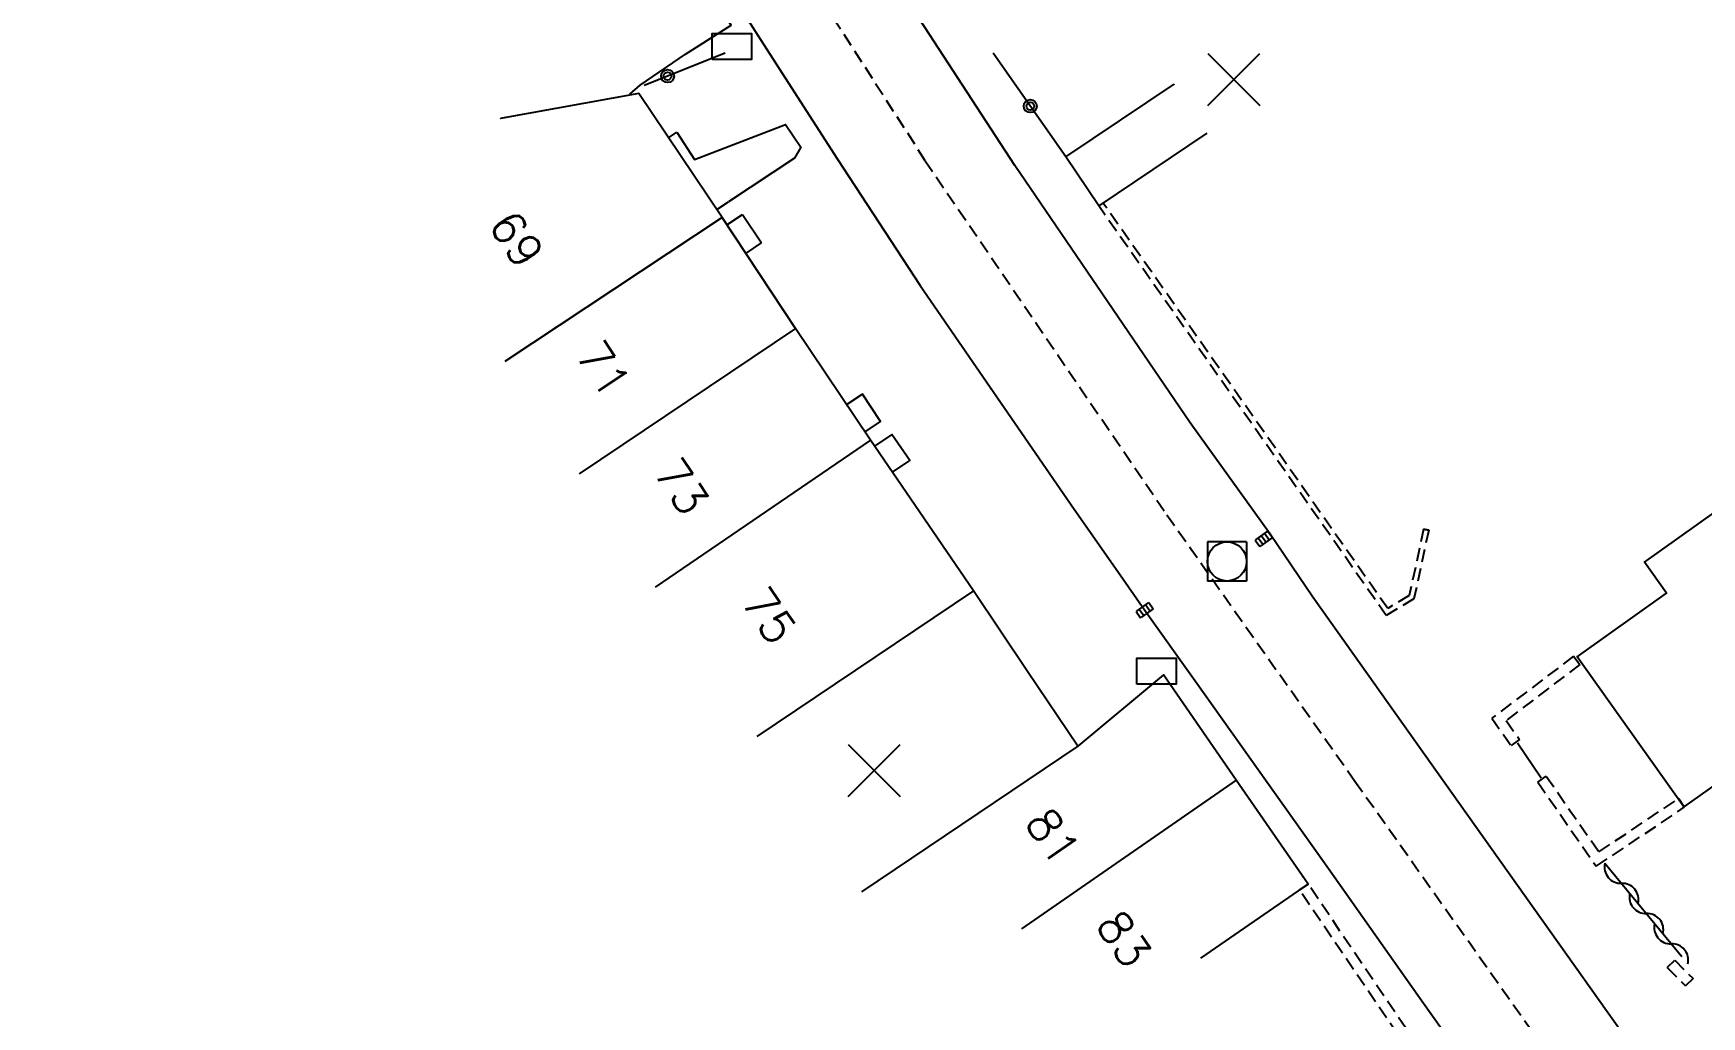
# Model space of a CAD drawing. Header units: millimetres. Extents: x 114000 to 115000, y 122000 to 123000.
# Drawn here: x 114271.1 to 114335.1, y 122916.9 to 122954.6 of the extents above; entities that cross this region are included whole.
import ezdxf
from ezdxf.enums import TextEntityAlignment as Align

# ---------------------------------------------------------------- set-up
doc = ezdxf.new("R2010")
doc.units = ezdxf.units.MM
doc.linetypes.add('DASHED', pattern=[0.75, 0.5, -0.25])
doc.layers.get('0').update_dxf_attribs({"linetype": 'CONTINUOUS'})
for name, color, linetype in [('W0001', 6, 'DASHED'), ('W0008', 7, 'CONTINUOUS'), ('W0100', 7, 'CONTINUOUS'), ('W0105', 7, 'CONTINUOUS'), ('W0112', 1, 'DASHED'), ('W0310', 3, 'CONTINUOUS'), ('W0322', 7, 'CONTINUOUS'), ('W0400', 7, 'CONTINUOUS'), ('W0420', 7, 'CONTINUOUS'), ('W0991', 7, 'CONTINUOUS'), ('W1102', 7, 'CONTINUOUS'), ('W1471', 7, 'CONTINUOUS')]:
    doc.layers.add(name, color=color, linetype=linetype)
doc.styles.get("Standard").update_dxf_attribs({"font": 'romans.shx', "width": 0.85})

# ---------------------------------------------------------------- blocks, each defined once
blk = doc.blocks.new('t991o')
at = {"color": 0, "linetype": 'Continuous'}
for p, q in [((-1, 1), (1, -1)), ((-1, -1), (1, 1))]:
    blk.add_line(p, q, dxfattribs=at)
blk = doc.blocks.new('T1471')
at = {"color": 0, "linetype": 'Continuous', "flags": 128}
blk.add_lwpolyline([(-0.75, -0.5), (-0.75, 0.5), (0.75, 0.5), (0.75, -0.5), (-0.75, -0.5)], dxfattribs=at)
blk = doc.blocks.new('T400')
for p, q in [((-0.15, 0.3), (0.15, 0.3)), ((-0.15, -0.25), (-0.15, 0.3)), ((-0.15, 0.15), (0.15, 0.15)), ((-0.15, 0), (0.15, 0)), ((0.15, 0.3), (0.15, -0.25)), ((-0.15, -0.15), (0.15, -0.15)), ((-0.15, -0.25), (-0.15, -0.3)), ((-0.15, -0.3), (0.15, -0.3)), ((0.15, -0.3), (0.15, -0.25))]:
    blk.add_line(p, q)
blk = doc.blocks.new('T420')
for p, q in [((0.75, 0.75), (-0.75, 0.75)), ((-0.75, 0.75), (-0.75, -0.75)), ((0.75, 0.75), (0.75, -0.75)), ((0.75, -0.75), (-0.75, -0.75))]:
    blk.add_line(p, q)
blk.add_ellipse((0, 0), major_axis=(-0.53, 0.53), ratio=1, start_param=3.926991, end_param=10.210176)
blk = doc.blocks.new('t310o')
at = {"color": 0, "linetype": 'Continuous'}
for centre, start, end in [((-0.5, 0.375), 216.8699, 323.1304), ((0.5, -0.375), 36.8699, 143.1303)]:
    blk.add_arc(centre, 0.625, start, end, dxfattribs=at)
blk = doc.blocks.new('t322o')
at = {"color": 0, "linetype": 'Continuous'}
for radius in [0.25, 0.15]:
    blk.add_circle((0, 0), radius, dxfattribs=at)

msp = doc.modelspace()

# ---------------------------------------------------------------- linework, layer by layer
at = {"layer": 'W0001'}
msp.add_lwpolyline([(114274.317, 123000), (114278.588, 122992.992), (114289.734, 122974.542), (114298.516, 122960.275), (114305.286, 122949.746), (114314.552, 122936.168), (114321.758, 122925.961), (114330.302, 122913.908), (114337.767, 122903.385), (114345.277, 122892.8), (114351.946, 122883.396), (114357.296, 122875.97), (114361.677, 122870.313), (114366.25, 122865.202), (114374.028, 122858.194), (114384.462, 122849.379)], dxfattribs=at)
at = {"layer": 'W0008'}
for points in [[(114271.092, 123000), (114271.44, 122999.43), (114274.288, 122994.754), (114280.377, 122984.563), (114282.375, 122981.282), (114285.692, 122975.783), (114291.201, 122966.844), (114293.308, 122963.346), (114297.408, 122956.846), (114298.973, 122954.39), (114301.916, 122949.812), (114305.091, 122944.96), (114310.993, 122936.386), (114312.674, 122933.992), (114313.694, 122932.523), (114315.635, 122929.805), (114320.808, 122922.524), (114324.32, 122917.532), (114331.425, 122907.533)], [(114336.559, 122909.89), (114331.12, 122917.551), (114325.768, 122925.084), (114321.4, 122931.254), (114320.152, 122933.018), (114318.513, 122935.428), (114315.447, 122939.701), (114308.725, 122949.565), (114302.346, 122959.364)]]:
    msp.add_lwpolyline(points, dxfattribs=at)
at = {"layer": 'W0100'}
for points in [[(114316.088, 122950.805), (114311.936, 122948.018), (114310.675, 122949.897), (114314.826, 122952.684), (114314.826, 122952.684), (114314.826, 122952.684), (114314.826, 122952.684), (114314.826, 122952.684), (114314.826, 122952.684), (114314.826, 122952.684), (114314.826, 122952.684), (114314.826, 122952.684), (114314.826, 122952.684), (114314.826, 122952.684), (114314.826, 122952.684), (114314.826, 122952.684), (114314.826, 122952.684), (114314.826, 122952.684), (114314.826, 122952.684), (114314.826, 122952.684), (114314.826, 122952.684), (114314.826, 122952.684), (114314.826, 122952.684), (114314.826, 122952.684), (114314.826, 122952.684), (114314.826, 122952.684), (114314.826, 122952.684), (114314.826, 122952.684), (114314.826, 122952.684), (114314.826, 122952.684), (114314.826, 122952.684), (114314.826, 122952.684), (114314.826, 122952.684), (114314.826, 122952.684), (114314.826, 122952.684), (114314.826, 122952.684), (114314.826, 122952.684), (114314.826, 122952.684), (114314.826, 122952.684), (114314.826, 122952.684), (114314.826, 122952.684), (114314.826, 122952.684), (114314.826, 122952.684), (114314.826, 122952.684), (114314.826, 122952.684), (114314.826, 122952.684), (114314.826, 122952.684), (114314.826, 122952.684), (114314.826, 122952.684), (114314.826, 122952.684), (114314.826, 122952.684), (114314.826, 122952.684), (114314.826, 122952.684), (114314.826, 122952.684), (114314.826, 122952.684), (114314.826, 122952.684), (114314.826, 122952.684), (114314.826, 122952.684), (114314.826, 122952.684), (114314.826, 122952.684), (114314.826, 122952.684), (114314.826, 122952.684), (114314.826, 122952.684), (114314.826, 122952.684), (114314.826, 122952.684), (114314.826, 122952.684), (114314.826, 122952.684), (114314.826, 122952.684), (114314.826, 122952.684), (114314.826, 122952.684), (114314.826, 122952.684), (114314.826, 122952.684), (114314.826, 122952.684), (114314.826, 122952.684), (114314.826, 122952.684), (114314.826, 122952.684), (114314.826, 122952.684), (114314.826, 122952.684), (114314.826, 122952.684), (114314.826, 122952.684), (114314.826, 122952.684), (114314.826, 122952.684), (114314.826, 122952.684), (114314.826, 122952.684), (114314.826, 122952.684), (114314.826, 122952.684), (114314.826, 122952.684), (114314.826, 122952.684), (114314.826, 122952.684), (114314.826, 122952.684), (114314.826, 122952.684), (114314.826, 122952.684), (114314.826, 122952.684), (114314.826, 122952.684), (114314.826, 122952.684), (114314.826, 122952.684), (114314.826, 122952.684), (114314.826, 122952.684), (114314.826, 122952.684), (114314.826, 122952.684), (114314.826, 122952.684)], [(114315.851, 122919.165), (114319.961, 122922.013), (114317.201, 122925.996), (114314.424, 122930.033), (114311.141, 122927.295), (114309.21, 122930.167), (114307.132, 122933.255), (114303.192, 122939.032), (114300.317, 122943.313), (114297.499, 122947.568), (114294.305, 122952.325), (114288.996, 122951.361), (114288.996, 122951.361), (114288.996, 122951.361), (114288.996, 122951.361), (114288.996, 122951.361), (114288.996, 122951.361), (114288.996, 122951.361), (114288.996, 122951.361), (114288.996, 122951.361), (114288.996, 122951.361), (114288.996, 122951.361), (114288.996, 122951.361), (114288.996, 122951.361), (114288.996, 122951.361), (114288.996, 122951.361), (114288.996, 122951.361), (114288.996, 122951.361), (114288.996, 122951.361), (114288.996, 122951.361), (114288.996, 122951.361), (114288.996, 122951.361), (114288.996, 122951.361), (114288.996, 122951.361), (114288.996, 122951.361), (114288.996, 122951.361), (114288.996, 122951.361), (114288.996, 122951.361), (114288.996, 122951.361), (114288.996, 122951.361), (114288.996, 122951.361), (114288.996, 122951.361), (114288.996, 122951.361), (114288.996, 122951.361), (114288.996, 122951.361), (114288.996, 122951.361), (114288.996, 122951.361), (114288.996, 122951.361), (114288.996, 122951.361), (114288.996, 122951.361), (114288.996, 122951.361), (114288.996, 122951.361), (114288.996, 122951.361), (114288.996, 122951.361), (114288.996, 122951.361), (114288.996, 122951.361), (114288.996, 122951.361), (114288.996, 122951.361), (114288.996, 122951.361), (114288.996, 122951.361), (114288.996, 122951.361), (114288.996, 122951.361), (114288.996, 122951.361), (114288.996, 122951.361), (114288.996, 122951.361), (114288.996, 122951.361), (114288.996, 122951.361), (114288.996, 122951.361), (114288.996, 122951.361), (114288.996, 122951.361), (114288.996, 122951.361), (114288.996, 122951.361), (114288.996, 122951.361), (114288.996, 122951.361), (114288.996, 122951.361), (114288.996, 122951.361), (114288.996, 122951.361), (114288.996, 122951.361), (114288.996, 122951.361), (114288.996, 122951.361), (114288.996, 122951.361), (114288.996, 122951.361), (114288.996, 122951.361), (114288.996, 122951.361), (114288.996, 122951.361), (114288.996, 122951.361), (114288.996, 122951.361), (114288.996, 122951.361), (114288.996, 122951.361), (114288.996, 122951.361), (114288.996, 122951.361), (114288.996, 122951.361), (114288.996, 122951.361), (114288.996, 122951.361), (114288.996, 122951.361), (114288.996, 122951.361), (114288.996, 122951.361), (114288.996, 122951.361), (114288.996, 122951.361), (114288.996, 122951.361), (114288.996, 122951.361)], [(114338.448, 122927.867), (114334.373, 122924.97), (114330.28, 122930.727), (114333.711, 122933.167), (114332.866, 122934.356), (114336.941, 122937.253)]]:
    msp.add_lwpolyline(points, dxfattribs=at)
at = {"layer": 'W0105'}
for p, q in [((114295.443, 122950.63), (114295.759, 122950.842)), ((114297.291, 122947.882), (114297.737, 122948.177)), ((114297.68, 122947.295), (114298.274, 122947.688)), ((114298.274, 122947.688), (114299.012, 122946.593)), ((114298.409, 122946.194), (114299.012, 122946.593)), ((114327.999, 122927.424), (114328.901, 122926.079))]:
    msp.add_line(p, q, dxfattribs=at)
for points in [[(114293.958, 122952.295), (114294.351, 122952.648), (114296.099, 122953.839), (114297.847, 122954.951), (114292.137, 122963.765)], [(114295.759, 122950.842), (114296.441, 122949.8), (114299.926, 122951.133), (114300.514, 122950.268), (114300.273, 122949.847), (114297.737, 122948.177)], [(114302.977, 122939.352), (114303.567, 122939.748), (114302.88, 122940.8), (114302.277, 122940.395)], [(114304.031, 122937.802), (114304.689, 122938.25), (114304.001, 122939.254), (114303.346, 122938.807)]]:
    msp.add_lwpolyline(points, dxfattribs=at)
at = {"layer": 'W0112'}
msp.add_line((114333.736, 122918.811), (114334.44, 122918.105), dxfattribs=at)
for points in [[(114324.393, 122935.621), (114323.845, 122933.075), (114323.018, 122932.582), (114312.1, 122948.133), (114312.1, 122948.133), (114312.1, 122948.133), (114312.1, 122948.133), (114312.1, 122948.133), (114312.1, 122948.133), (114312.1, 122948.133), (114312.1, 122948.133), (114312.1, 122948.133), (114312.1, 122948.133), (114312.1, 122948.133), (114312.1, 122948.133), (114312.1, 122948.133), (114312.1, 122948.133), (114312.1, 122948.133), (114312.1, 122948.133), (114312.1, 122948.133), (114312.1, 122948.133), (114312.1, 122948.133), (114312.1, 122948.133), (114312.1, 122948.133), (114312.1, 122948.133), (114312.1, 122948.133), (114312.1, 122948.133), (114312.1, 122948.133), (114312.1, 122948.133), (114312.1, 122948.133), (114312.1, 122948.133), (114312.1, 122948.133), (114312.1, 122948.133), (114312.1, 122948.133), (114312.1, 122948.133), (114312.1, 122948.133), (114312.1, 122948.133), (114312.1, 122948.133), (114312.1, 122948.133), (114312.1, 122948.133), (114312.1, 122948.133), (114312.1, 122948.133), (114312.1, 122948.133), (114312.1, 122948.133), (114312.1, 122948.133), (114312.1, 122948.133), (114312.1, 122948.133), (114312.1, 122948.133), (114312.1, 122948.133), (114312.1, 122948.133), (114312.1, 122948.133), (114312.1, 122948.133), (114312.1, 122948.133), (114312.1, 122948.133), (114312.1, 122948.133), (114312.1, 122948.133), (114312.1, 122948.133), (114312.1, 122948.133), (114312.1, 122948.133), (114312.1, 122948.133), (114312.1, 122948.133), (114312.1, 122948.133), (114312.1, 122948.133), (114312.1, 122948.133), (114312.1, 122948.133), (114312.1, 122948.133), (114312.1, 122948.133), (114312.1, 122948.133), (114312.1, 122948.133), (114312.1, 122948.133), (114312.1, 122948.133), (114312.1, 122948.133), (114312.1, 122948.133), (114312.1, 122948.133), (114312.1, 122948.133), (114312.1, 122948.133), (114312.1, 122948.133), (114312.1, 122948.133), (114312.1, 122948.133), (114312.1, 122948.133), (114312.1, 122948.133), (114312.1, 122948.133), (114312.1, 122948.133), (114312.1, 122948.133), (114312.1, 122948.133), (114312.1, 122948.133), (114312.1, 122948.133), (114312.1, 122948.133), (114312.1, 122948.133), (114312.1, 122948.133), (114312.1, 122948.133), (114312.1, 122948.133), (114312.1, 122948.133), (114312.1, 122948.133), (114312.1, 122948.133), (114312.1, 122948.133), (114312.1, 122948.133), (114312.1, 122948.133), (114312.1, 122948.133), (114312.1, 122948.133), (114312.1, 122948.133), (114312.1, 122948.133), (114312.1, 122948.133), (114312.1, 122948.133), (114312.1, 122948.133), (114312.1, 122948.133), (114312.1, 122948.133), (114312.1, 122948.133), (114312.1, 122948.133), (114312.1, 122948.133), (114312.1, 122948.133), (114312.1, 122948.133), (114312.1, 122948.133), (114312.1, 122948.133), (114312.1, 122948.133), (114312.1, 122948.133), (114312.1, 122948.133), (114312.1, 122948.133), (114312.1, 122948.133), (114312.1, 122948.133)], [(114324.588, 122935.579), (114324.023, 122932.947), (114322.961, 122932.315), (114311.936, 122948.018)], [(114324.393, 122935.621), (114324.588, 122935.579), (114324.588, 122935.579), (114324.588, 122935.579), (114324.393, 122935.621), (114324.393, 122935.621), (114324.393, 122935.621), (114324.393, 122935.621), (114324.393, 122935.621), (114324.393, 122935.621), (114324.393, 122935.621), (114324.393, 122935.621), (114324.393, 122935.621), (114324.393, 122935.621), (114324.393, 122935.621), (114324.393, 122935.621), (114324.393, 122935.621), (114324.393, 122935.621), (114324.393, 122935.621), (114324.393, 122935.621), (114324.393, 122935.621), (114324.393, 122935.621), (114324.393, 122935.621), (114324.393, 122935.621), (114324.393, 122935.621), (114324.393, 122935.621), (114324.393, 122935.621), (114324.393, 122935.621), (114324.393, 122935.621), (114324.393, 122935.621), (114324.393, 122935.621), (114324.393, 122935.621), (114324.393, 122935.621), (114324.393, 122935.621), (114324.393, 122935.621), (114324.393, 122935.621), (114324.393, 122935.621), (114324.393, 122935.621), (114324.393, 122935.621), (114324.393, 122935.621), (114324.393, 122935.621), (114324.393, 122935.621), (114324.393, 122935.621), (114324.393, 122935.621), (114324.393, 122935.621), (114324.393, 122935.621), (114324.393, 122935.621), (114324.393, 122935.621), (114324.393, 122935.621), (114324.393, 122935.621), (114324.393, 122935.621), (114324.393, 122935.621), (114324.393, 122935.621), (114324.393, 122935.621), (114324.393, 122935.621), (114324.393, 122935.621), (114324.393, 122935.621), (114324.393, 122935.621), (114324.393, 122935.621), (114324.393, 122935.621), (114324.393, 122935.621), (114324.393, 122935.621), (114324.393, 122935.621), (114324.393, 122935.621), (114324.393, 122935.621), (114324.393, 122935.621), (114324.393, 122935.621), (114324.393, 122935.621), (114324.393, 122935.621), (114324.393, 122935.621), (114324.393, 122935.621), (114324.393, 122935.621), (114324.393, 122935.621), (114324.393, 122935.621), (114324.393, 122935.621), (114324.393, 122935.621), (114324.393, 122935.621), (114324.393, 122935.621), (114324.393, 122935.621), (114324.393, 122935.621), (114324.393, 122935.621), (114324.393, 122935.621), (114324.393, 122935.621), (114324.393, 122935.621), (114324.393, 122935.621), (114324.393, 122935.621), (114324.393, 122935.621), (114324.393, 122935.621), (114324.393, 122935.621), (114324.393, 122935.621), (114324.393, 122935.621), (114324.393, 122935.621), (114324.393, 122935.621), (114324.393, 122935.621), (114324.393, 122935.621), (114324.393, 122935.621), (114324.393, 122935.621), (114324.393, 122935.621), (114324.393, 122935.621), (114324.393, 122935.621), (114324.393, 122935.621), (114324.393, 122935.621), (114324.393, 122935.621), (114324.393, 122935.621), (114324.393, 122935.621), (114324.393, 122935.621), (114324.393, 122935.621), (114324.393, 122935.621), (114324.393, 122935.621), (114324.393, 122935.621), (114324.393, 122935.621), (114324.393, 122935.621), (114324.393, 122935.621), (114324.393, 122935.621), (114324.393, 122935.621), (114324.393, 122935.621), (114324.393, 122935.621), (114324.393, 122935.621), (114324.393, 122935.621), (114324.393, 122935.621)], [(114330.145, 122930.744), (114327.006, 122928.369), (114327.744, 122927.324), (114327.744, 122927.324), (114327.744, 122927.324), (114327.744, 122927.324), (114327.744, 122927.324), (114327.744, 122927.324), (114327.744, 122927.324), (114327.744, 122927.324), (114327.744, 122927.324), (114327.744, 122927.324), (114327.744, 122927.324), (114327.744, 122927.324), (114327.744, 122927.324), (114327.744, 122927.324), (114327.744, 122927.324), (114327.744, 122927.324), (114327.744, 122927.324), (114327.744, 122927.324), (114327.744, 122927.324), (114327.744, 122927.324), (114327.744, 122927.324), (114327.744, 122927.324), (114327.744, 122927.324), (114327.744, 122927.324), (114327.744, 122927.324), (114327.744, 122927.324), (114327.744, 122927.324), (114327.744, 122927.324), (114327.744, 122927.324), (114327.744, 122927.324), (114327.744, 122927.324), (114327.744, 122927.324), (114327.744, 122927.324), (114327.744, 122927.324), (114327.744, 122927.324), (114327.744, 122927.324), (114327.744, 122927.324), (114327.744, 122927.324), (114327.744, 122927.324), (114327.744, 122927.324), (114327.744, 122927.324), (114327.744, 122927.324), (114327.744, 122927.324), (114327.744, 122927.324), (114327.744, 122927.324), (114327.744, 122927.324), (114327.744, 122927.324), (114327.744, 122927.324), (114327.744, 122927.324), (114327.744, 122927.324), (114327.744, 122927.324), (114327.744, 122927.324), (114327.744, 122927.324), (114327.744, 122927.324), (114327.744, 122927.324), (114327.744, 122927.324), (114327.744, 122927.324), (114327.744, 122927.324), (114327.744, 122927.324), (114327.744, 122927.324), (114327.744, 122927.324), (114327.744, 122927.324), (114327.744, 122927.324), (114327.744, 122927.324), (114327.744, 122927.324), (114327.744, 122927.324), (114327.744, 122927.324), (114327.744, 122927.324), (114327.744, 122927.324), (114327.744, 122927.324), (114327.744, 122927.324), (114327.744, 122927.324), (114327.744, 122927.324), (114327.744, 122927.324), (114327.744, 122927.324), (114327.744, 122927.324), (114327.744, 122927.324), (114327.744, 122927.324), (114327.744, 122927.324), (114327.744, 122927.324), (114327.744, 122927.324), (114327.744, 122927.324), (114327.744, 122927.324), (114327.744, 122927.324), (114327.744, 122927.324), (114327.744, 122927.324), (114327.744, 122927.324), (114327.744, 122927.324), (114327.744, 122927.324), (114327.744, 122927.324), (114327.744, 122927.324), (114327.744, 122927.324), (114327.744, 122927.324), (114327.744, 122927.324), (114327.744, 122927.324), (114327.744, 122927.324), (114327.744, 122927.324), (114327.744, 122927.324), (114327.744, 122927.324), (114327.744, 122927.324), (114327.744, 122927.324), (114327.744, 122927.324), (114327.744, 122927.324), (114327.744, 122927.324), (114327.744, 122927.324), (114327.744, 122927.324), (114327.744, 122927.324), (114327.744, 122927.324), (114327.744, 122927.324), (114327.744, 122927.324), (114327.744, 122927.324), (114327.744, 122927.324), (114327.744, 122927.324), (114327.744, 122927.324), (114327.744, 122927.324), (114327.744, 122927.324), (114327.744, 122927.324), (114327.744, 122927.324)], [(114330.145, 122930.744), (114330.386, 122930.425), (114327.556, 122928.284), (114328.07, 122927.555), (114327.744, 122927.324), (114327.744, 122927.324), (114327.744, 122927.324), (114327.744, 122927.324), (114327.744, 122927.324), (114327.744, 122927.324), (114327.744, 122927.324), (114327.744, 122927.324), (114327.744, 122927.324), (114327.744, 122927.324), (114327.744, 122927.324), (114327.744, 122927.324), (114327.744, 122927.324), (114327.744, 122927.324), (114327.744, 122927.324), (114327.744, 122927.324), (114327.744, 122927.324), (114327.744, 122927.324), (114327.744, 122927.324), (114327.744, 122927.324), (114327.744, 122927.324), (114327.744, 122927.324), (114327.744, 122927.324), (114327.744, 122927.324), (114327.744, 122927.324), (114327.744, 122927.324), (114327.744, 122927.324), (114327.744, 122927.324), (114327.744, 122927.324), (114327.744, 122927.324), (114327.744, 122927.324), (114327.744, 122927.324), (114327.744, 122927.324), (114327.744, 122927.324), (114327.744, 122927.324), (114327.744, 122927.324), (114327.744, 122927.324), (114327.744, 122927.324), (114327.744, 122927.324), (114327.744, 122927.324), (114327.744, 122927.324), (114327.744, 122927.324), (114327.744, 122927.324), (114327.744, 122927.324), (114327.744, 122927.324), (114327.744, 122927.324), (114327.744, 122927.324), (114327.744, 122927.324), (114327.744, 122927.324), (114327.744, 122927.324), (114327.744, 122927.324), (114327.744, 122927.324), (114327.744, 122927.324), (114327.744, 122927.324), (114327.744, 122927.324), (114327.744, 122927.324), (114327.744, 122927.324), (114327.744, 122927.324), (114327.744, 122927.324), (114327.744, 122927.324), (114327.744, 122927.324), (114327.744, 122927.324), (114327.744, 122927.324), (114327.744, 122927.324), (114327.744, 122927.324), (114327.744, 122927.324), (114327.744, 122927.324), (114327.744, 122927.324), (114327.744, 122927.324), (114327.744, 122927.324), (114327.744, 122927.324), (114327.744, 122927.324), (114327.744, 122927.324), (114327.744, 122927.324), (114327.744, 122927.324), (114327.744, 122927.324), (114327.744, 122927.324), (114327.744, 122927.324), (114327.744, 122927.324), (114327.744, 122927.324), (114327.744, 122927.324), (114327.744, 122927.324), (114327.744, 122927.324), (114327.744, 122927.324), (114327.744, 122927.324), (114327.744, 122927.324), (114327.744, 122927.324), (114327.744, 122927.324), (114327.744, 122927.324), (114327.744, 122927.324), (114327.744, 122927.324), (114327.744, 122927.324), (114327.744, 122927.324), (114327.744, 122927.324), (114327.744, 122927.324), (114327.744, 122927.324), (114327.744, 122927.324), (114327.744, 122927.324), (114327.744, 122927.324), (114327.744, 122927.324), (114327.744, 122927.324), (114327.744, 122927.324), (114327.744, 122927.324), (114327.744, 122927.324), (114327.744, 122927.324), (114327.744, 122927.324), (114327.744, 122927.324), (114327.744, 122927.324), (114327.744, 122927.324), (114327.744, 122927.324), (114327.744, 122927.324), (114327.744, 122927.324), (114327.744, 122927.324), (114327.744, 122927.324), (114327.744, 122927.324), (114327.744, 122927.324)], [(114328.769, 122925.917), (114329.097, 122926.145), (114331.116, 122923.246), (114334.164, 122925.287), (114334.386, 122924.954), (114334.386, 122924.954), (114334.386, 122924.954), (114334.386, 122924.954), (114334.386, 122924.954), (114334.386, 122924.954), (114334.386, 122924.954), (114334.386, 122924.954), (114334.386, 122924.954), (114334.386, 122924.954), (114334.386, 122924.954), (114334.386, 122924.954), (114334.386, 122924.954), (114334.386, 122924.954), (114334.386, 122924.954), (114334.386, 122924.954), (114334.386, 122924.954), (114334.386, 122924.954), (114334.386, 122924.954), (114334.386, 122924.954), (114334.386, 122924.954), (114334.386, 122924.954), (114334.386, 122924.954), (114334.386, 122924.954), (114334.386, 122924.954), (114334.386, 122924.954), (114334.386, 122924.954), (114334.386, 122924.954), (114334.386, 122924.954), (114334.386, 122924.954), (114334.386, 122924.954), (114334.386, 122924.954), (114334.386, 122924.954), (114334.386, 122924.954), (114334.386, 122924.954), (114334.386, 122924.954), (114334.386, 122924.954), (114334.386, 122924.954), (114334.386, 122924.954), (114334.386, 122924.954), (114334.386, 122924.954), (114334.386, 122924.954), (114334.386, 122924.954), (114334.386, 122924.954), (114334.386, 122924.954), (114334.386, 122924.954), (114334.386, 122924.954), (114334.386, 122924.954), (114334.386, 122924.954), (114334.386, 122924.954), (114334.386, 122924.954), (114334.386, 122924.954), (114334.386, 122924.954), (114334.386, 122924.954), (114334.386, 122924.954), (114334.386, 122924.954), (114334.386, 122924.954), (114334.386, 122924.954), (114334.386, 122924.954), (114334.386, 122924.954), (114334.386, 122924.954), (114334.386, 122924.954), (114334.386, 122924.954), (114334.386, 122924.954), (114334.386, 122924.954), (114334.386, 122924.954), (114334.386, 122924.954), (114334.386, 122924.954), (114334.386, 122924.954), (114334.386, 122924.954), (114334.386, 122924.954), (114334.386, 122924.954), (114334.386, 122924.954), (114334.386, 122924.954), (114334.386, 122924.954), (114334.386, 122924.954), (114334.386, 122924.954), (114334.386, 122924.954), (114334.386, 122924.954), (114334.386, 122924.954), (114334.386, 122924.954), (114334.386, 122924.954), (114334.386, 122924.954), (114334.386, 122924.954), (114334.386, 122924.954), (114334.386, 122924.954), (114334.386, 122924.954), (114334.386, 122924.954), (114334.386, 122924.954), (114334.386, 122924.954), (114334.386, 122924.954), (114334.386, 122924.954), (114334.386, 122924.954), (114334.386, 122924.954), (114334.386, 122924.954), (114334.386, 122924.954), (114334.386, 122924.954), (114334.386, 122924.954), (114334.386, 122924.954), (114334.386, 122924.954), (114334.386, 122924.954), (114334.386, 122924.954), (114334.386, 122924.954), (114334.386, 122924.954), (114334.386, 122924.954), (114334.386, 122924.954), (114334.386, 122924.954), (114334.386, 122924.954), (114334.386, 122924.954), (114334.386, 122924.954), (114334.386, 122924.954), (114334.386, 122924.954), (114334.386, 122924.954), (114334.386, 122924.954), (114334.386, 122924.954), (114334.386, 122924.954)], [(114328.769, 122925.917), (114331.012, 122922.695), (114334.386, 122924.954), (114334.386, 122924.954), (114334.386, 122924.954), (114334.386, 122924.954), (114334.386, 122924.954), (114334.386, 122924.954), (114334.386, 122924.954), (114334.386, 122924.954), (114334.386, 122924.954), (114334.386, 122924.954), (114334.386, 122924.954), (114334.386, 122924.954), (114334.386, 122924.954), (114334.386, 122924.954), (114334.386, 122924.954), (114334.386, 122924.954), (114334.386, 122924.954), (114334.386, 122924.954), (114334.386, 122924.954), (114334.386, 122924.954), (114334.386, 122924.954), (114334.386, 122924.954), (114334.386, 122924.954), (114334.386, 122924.954), (114334.386, 122924.954), (114334.386, 122924.954), (114334.386, 122924.954), (114334.386, 122924.954), (114334.386, 122924.954), (114334.386, 122924.954), (114334.386, 122924.954), (114334.386, 122924.954), (114334.386, 122924.954), (114334.386, 122924.954), (114334.386, 122924.954), (114334.386, 122924.954), (114334.386, 122924.954), (114334.386, 122924.954), (114334.386, 122924.954), (114334.386, 122924.954), (114334.386, 122924.954), (114334.386, 122924.954), (114334.386, 122924.954), (114334.386, 122924.954), (114334.386, 122924.954), (114334.386, 122924.954), (114334.386, 122924.954), (114334.386, 122924.954), (114334.386, 122924.954), (114334.386, 122924.954), (114334.386, 122924.954), (114334.386, 122924.954), (114334.386, 122924.954), (114334.386, 122924.954), (114334.386, 122924.954), (114334.386, 122924.954), (114334.386, 122924.954), (114334.386, 122924.954), (114334.386, 122924.954), (114334.386, 122924.954), (114334.386, 122924.954), (114334.386, 122924.954), (114334.386, 122924.954), (114334.386, 122924.954), (114334.386, 122924.954), (114334.386, 122924.954), (114334.386, 122924.954), (114334.386, 122924.954), (114334.386, 122924.954), (114334.386, 122924.954), (114334.386, 122924.954), (114334.386, 122924.954), (114334.386, 122924.954), (114334.386, 122924.954), (114334.386, 122924.954), (114334.386, 122924.954), (114334.386, 122924.954), (114334.386, 122924.954), (114334.386, 122924.954), (114334.386, 122924.954), (114334.386, 122924.954), (114334.386, 122924.954), (114334.386, 122924.954), (114334.386, 122924.954), (114334.386, 122924.954), (114334.386, 122924.954), (114334.386, 122924.954), (114334.386, 122924.954), (114334.386, 122924.954), (114334.386, 122924.954), (114334.386, 122924.954), (114334.386, 122924.954), (114334.386, 122924.954), (114334.386, 122924.954), (114334.386, 122924.954), (114334.386, 122924.954), (114334.386, 122924.954), (114334.386, 122924.954), (114334.386, 122924.954), (114334.386, 122924.954), (114334.386, 122924.954), (114334.386, 122924.954), (114334.386, 122924.954), (114334.386, 122924.954), (114334.386, 122924.954), (114334.386, 122924.954), (114334.386, 122924.954), (114334.386, 122924.954), (114334.386, 122924.954), (114334.386, 122924.954), (114334.386, 122924.954), (114334.386, 122924.954), (114334.386, 122924.954), (114334.386, 122924.954), (114334.386, 122924.954), (114334.386, 122924.954), (114334.386, 122924.954), (114334.386, 122924.954)], [(114331.819, 122903.853), (114319.63, 122921.788), (114319.961, 122922.013), (114319.961, 122922.013), (114319.961, 122922.013), (114319.961, 122922.013), (114319.961, 122922.013), (114319.961, 122922.013), (114319.961, 122922.013), (114319.961, 122922.013), (114319.961, 122922.013), (114319.961, 122922.013), (114319.961, 122922.013), (114319.961, 122922.013), (114319.961, 122922.013), (114319.961, 122922.013), (114319.961, 122922.013), (114319.961, 122922.013), (114319.961, 122922.013), (114319.961, 122922.013), (114319.961, 122922.013), (114319.961, 122922.013), (114319.961, 122922.013), (114319.961, 122922.013), (114319.961, 122922.013), (114319.961, 122922.013), (114319.961, 122922.013), (114319.961, 122922.013), (114319.961, 122922.013), (114319.961, 122922.013), (114319.961, 122922.013), (114319.961, 122922.013), (114319.961, 122922.013), (114319.961, 122922.013), (114319.961, 122922.013), (114319.961, 122922.013), (114319.961, 122922.013), (114319.961, 122922.013), (114319.961, 122922.013), (114319.961, 122922.013), (114319.961, 122922.013), (114319.961, 122922.013), (114319.961, 122922.013), (114319.961, 122922.013), (114319.961, 122922.013), (114319.961, 122922.013), (114319.961, 122922.013), (114319.961, 122922.013), (114319.961, 122922.013), (114319.961, 122922.013), (114319.961, 122922.013), (114319.961, 122922.013), (114319.961, 122922.013), (114319.961, 122922.013), (114319.961, 122922.013), (114319.961, 122922.013), (114319.961, 122922.013), (114319.961, 122922.013), (114319.961, 122922.013), (114319.961, 122922.013), (114319.961, 122922.013), (114319.961, 122922.013), (114319.961, 122922.013), (114319.961, 122922.013), (114319.961, 122922.013), (114319.961, 122922.013), (114319.961, 122922.013), (114319.961, 122922.013), (114319.961, 122922.013), (114319.961, 122922.013), (114319.961, 122922.013), (114319.961, 122922.013), (114319.961, 122922.013), (114319.961, 122922.013), (114319.961, 122922.013), (114319.961, 122922.013), (114319.961, 122922.013), (114319.961, 122922.013), (114319.961, 122922.013), (114319.961, 122922.013), (114319.961, 122922.013), (114319.961, 122922.013), (114319.961, 122922.013), (114319.961, 122922.013), (114319.961, 122922.013), (114319.961, 122922.013), (114319.961, 122922.013), (114319.961, 122922.013), (114319.961, 122922.013), (114319.961, 122922.013), (114319.961, 122922.013), (114319.961, 122922.013), (114319.961, 122922.013), (114319.961, 122922.013), (114319.961, 122922.013), (114319.961, 122922.013), (114319.961, 122922.013), (114319.961, 122922.013), (114319.961, 122922.013), (114319.961, 122922.013), (114319.961, 122922.013), (114319.961, 122922.013), (114319.961, 122922.013), (114319.961, 122922.013), (114319.961, 122922.013), (114319.961, 122922.013), (114319.961, 122922.013), (114319.961, 122922.013), (114319.961, 122922.013), (114319.961, 122922.013), (114319.961, 122922.013), (114319.961, 122922.013), (114319.961, 122922.013), (114319.961, 122922.013), (114319.961, 122922.013), (114319.961, 122922.013), (114319.961, 122922.013)], [(114362.055, 122861.29), (114345.132, 122885.423), (114332.148, 122904.08), (114319.961, 122922.013)], [(114333.736, 122918.811), (114334.019, 122919.094), (114334.723, 122918.387), (114334.44, 122918.105), (114334.44, 122918.105), (114334.44, 122918.105), (114334.44, 122918.105), (114334.44, 122918.105), (114334.44, 122918.105), (114334.44, 122918.105), (114334.44, 122918.105), (114334.44, 122918.105), (114334.44, 122918.105), (114334.44, 122918.105), (114334.44, 122918.105), (114334.44, 122918.105), (114334.44, 122918.105), (114334.44, 122918.105), (114334.44, 122918.105), (114334.44, 122918.105), (114334.44, 122918.105), (114334.44, 122918.105), (114334.44, 122918.105), (114334.44, 122918.105), (114334.44, 122918.105), (114334.44, 122918.105), (114334.44, 122918.105), (114334.44, 122918.105), (114334.44, 122918.105), (114334.44, 122918.105), (114334.44, 122918.105), (114334.44, 122918.105), (114334.44, 122918.105), (114334.44, 122918.105), (114334.44, 122918.105), (114334.44, 122918.105), (114334.44, 122918.105), (114334.44, 122918.105), (114334.44, 122918.105), (114334.44, 122918.105), (114334.44, 122918.105), (114334.44, 122918.105), (114334.44, 122918.105), (114334.44, 122918.105), (114334.44, 122918.105), (114334.44, 122918.105), (114334.44, 122918.105), (114334.44, 122918.105), (114334.44, 122918.105), (114334.44, 122918.105), (114334.44, 122918.105), (114334.44, 122918.105), (114334.44, 122918.105), (114334.44, 122918.105), (114334.44, 122918.105), (114334.44, 122918.105), (114334.44, 122918.105), (114334.44, 122918.105), (114334.44, 122918.105), (114334.44, 122918.105), (114334.44, 122918.105), (114334.44, 122918.105), (114334.44, 122918.105), (114334.44, 122918.105), (114334.44, 122918.105), (114334.44, 122918.105), (114334.44, 122918.105), (114334.44, 122918.105), (114334.44, 122918.105), (114334.44, 122918.105), (114334.44, 122918.105), (114334.44, 122918.105), (114334.44, 122918.105), (114334.44, 122918.105), (114334.44, 122918.105), (114334.44, 122918.105), (114334.44, 122918.105), (114334.44, 122918.105), (114334.44, 122918.105), (114334.44, 122918.105), (114334.44, 122918.105), (114334.44, 122918.105), (114334.44, 122918.105), (114334.44, 122918.105), (114334.44, 122918.105), (114334.44, 122918.105), (114334.44, 122918.105), (114334.44, 122918.105), (114334.44, 122918.105), (114334.44, 122918.105), (114334.44, 122918.105), (114334.44, 122918.105), (114334.44, 122918.105), (114334.44, 122918.105), (114334.44, 122918.105), (114334.44, 122918.105), (114334.44, 122918.105), (114334.44, 122918.105), (114334.44, 122918.105), (114334.44, 122918.105), (114334.44, 122918.105), (114334.44, 122918.105), (114334.44, 122918.105), (114334.44, 122918.105), (114334.44, 122918.105), (114334.44, 122918.105), (114334.44, 122918.105), (114334.44, 122918.105), (114334.44, 122918.105), (114334.44, 122918.105), (114334.44, 122918.105), (114334.44, 122918.105), (114334.44, 122918.105), (114334.44, 122918.105), (114334.44, 122918.105), (114334.44, 122918.105), (114334.44, 122918.105), (114334.44, 122918.105), (114334.44, 122918.105), (114334.44, 122918.105)]]:
    msp.add_lwpolyline(points, dxfattribs=at)
at = {"layer": 'W0310'}
msp.add_line((114331.345, 122922.812), (114334.287, 122919.237), dxfattribs=at)
at = {"layer": 'W0322'}
for p, q in [((114297.61, 122953.877), (114294.515, 122952.636)), ((114310.675, 122949.897), (114307.895, 122953.867))]:
    msp.add_line(p, q, dxfattribs=at)
at = {"layer": 'W1102'}
for p, q in [((114297.499, 122947.568), (114289.162, 122942.047)), ((114300.317, 122943.313), (114292.016, 122937.738)), ((114303.192, 122939.032), (114294.931, 122933.397)), ((114307.132, 122933.255), (114298.834, 122927.675)), ((114311.141, 122927.295), (114302.843, 122921.715)), ((114317.201, 122925.996), (114308.981, 122920.301))]:
    msp.add_line(p, q, dxfattribs=at)

# ---------------------------------------------------------------- block references
at = {"layer": 'W0310', "rotation": 309.4521066897003}
for p in [(114331.98, 122922.04), (114332.934, 122920.882), (114333.887, 122919.723)]:
    msp.add_blockref('t310o', p, dxfattribs=at)
at = {"layer": 'W0322'}
for p, rotation in [((114295.406, 122952.993), 201.8492693321708), ((114309.313, 122951.842), 125.0017249014437)]:
    msp.add_blockref('t322o', p, dxfattribs=dict(at, rotation=rotation))
at = {"layer": 'W0400'}
for p, rotation in [((114318.266, 122935.248), 305.9006544628073), ((114313.698, 122932.516), 305.5623350367164)]:
    msp.add_blockref('T400', p, dxfattribs=dict(at, rotation=rotation))
at = {"layer": 'W0420'}
msp.add_blockref('T420', (114316.857, 122934.381), dxfattribs=at)
at = {"layer": 'W0991'}
for p in [(114317.117, 122952.86), (114303.329, 122926.367)]:
    msp.add_blockref('t991o', p, dxfattribs=at)
at = {"layer": 'W1471'}
for p in [(114297.873, 122954.127), (114314.151, 122930.174)]:
    msp.add_blockref('T1471', p, dxfattribs=at)

# ---------------------------------------------------------------- texts
at = {"layer": 'W0991'}
for s, rotation, p in [('69', 303.89019, (114289.622, 122946.742)), ('71', 303.50634, (114292.952, 122941.757)), ('73', 303.88546, (114295.947, 122937.264)), ('75', 304.30349, (114299.303, 122932.311)), ('81', 304.70971, (114310.183, 122923.835)), ('83', 304.7138, (114312.905, 122919.906))]:
    msp.add_text(s, height=1.25, rotation=rotation, dxfattribs=at).set_placement(p, align=Align.MIDDLE)

doc.saveas('drawing.dxf')
